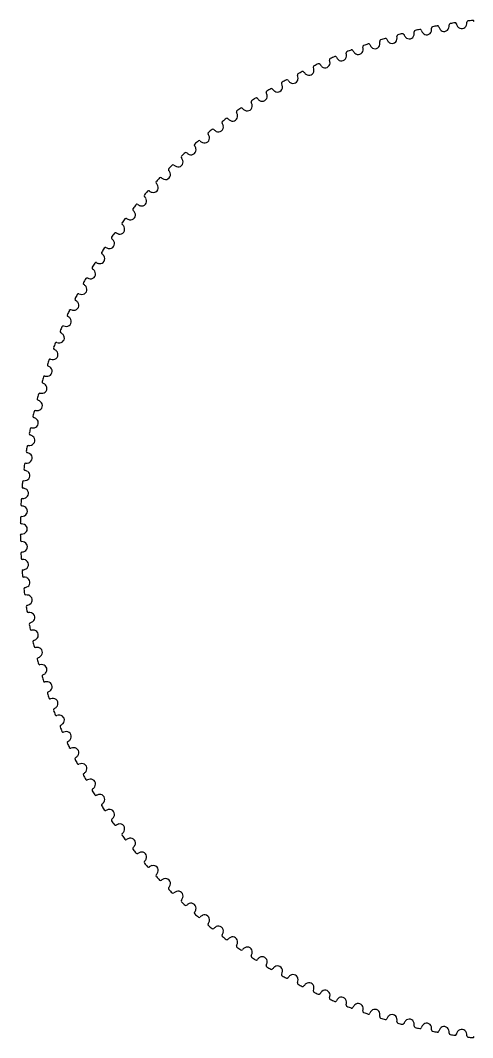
# Model space of a CAD drawing. Header units: millimetres. Extents: x 0 to 114, y 0 to 114.
# Drawn here: x 0.3 to 50.6, y 0.6 to 114 of the extents above; entities that cross this region are included whole.
import ezdxf

# ---------------------------------------------------------------- set-up
doc = ezdxf.new("R2010")
doc.units = ezdxf.units.MM

msp = doc.modelspace()

# ---------------------------------------------------------------- linework, layer by layer
for centre, radius, start, end in [((57.29, 57.3), 57.04, 100.7335, 101.2665), ((46.7, 113.2), 0.15, 17.4314, 100), ((46.99, 113.36), 1, -14.377, 4.9012), ((48.14, 113.45), 0.15, 100, -177.4314), ((57.29, 57.3), 57.04, 98.7335, 99.2665), ((48.65, 113.53), 0.15, 15.4314, 98), ((49.77, 113.8), 1, -166.9012, -147.623), ((49.39, 113.58), 0.555, -82, -18.5651), ((48.95, 113.68), 1, -16.377, 2.9012), ((50.1, 113.74), 0.15, 98, -179.4314), ((57.3, 57.3), 57.04, 96.7335, 97.2665), ((50.62, 113.8), 0.15, 13.4314, 96), ((42.32, 112.19), 0.15, 106, -171.4314), ((57.29, 57.3), 57.04, 104.7335, 105.2665), ((42.82, 112.32), 0.15, 21.4314, 104), ((43.91, 112.7), 1, -160.9012, -141.623), ((43.55, 112.44), 0.555, -76, -12.5651), ((44.24, 112.68), 0.15, 104, -173.4314), ((43.1, 112.5), 1, -10.377, 8.9012), ((57.29, 57.3), 57.04, 102.7335, 103.2665), ((44.75, 112.79), 0.15, 19.4314, 102), ((45.85, 113.14), 1, -162.9012, -143.623), ((45.48, 112.89), 0.555, -141.4349, -78), ((45.48, 112.89), 0.555, -78, -14.5651), ((45.04, 112.97), 1, -12.377, 6.9012), ((46.18, 113.1), 0.15, 102, -175.4314), ((47.81, 113.5), 1, -164.9012, -145.623), ((47.43, 113.27), 0.555, -143.4349, -80), ((47.43, 113.27), 0.555, -80, -16.5651), ((49.39, 113.58), 0.555, -145.4349, -82), ((38.52, 111.01), 0.15, 110, -167.4314), ((57.29, 57.3), 57.04, 108.7335, 109.2665), ((39.02, 111.18), 0.15, 25.4314, 108), ((40.08, 111.64), 1, -156.9012, -137.623), ((39.73, 111.35), 0.555, -72, -8.5651), ((40.41, 111.63), 0.15, 108, -169.4314), ((39.29, 111.38), 1, -6.377, 12.9012), ((57.29, 57.3), 57.04, 106.7335, 107.2665), ((40.91, 111.78), 0.15, 23.4314, 106), ((41.98, 112.2), 1, -158.9012, -139.623), ((41.63, 111.93), 0.555, -137.4349, -74), ((41.63, 111.93), 0.555, -74, -10.5651), ((41.19, 111.97), 1, -8.377, 10.9012), ((43.55, 112.44), 0.555, -139.4349, -76), ((57.29, 57.3), 57.04, 112.7335, 113.2665), ((35.31, 109.77), 0.15, 29.4314, 112), ((36, 109.99), 0.555, -68, -4.5651), ((36.66, 110.32), 0.15, 112, -165.4314), ((35.56, 109.99), 1, -2.377, 16.9012), ((57.29, 57.3), 57.04, 110.7335, 111.2665), ((37.15, 110.51), 0.15, 27.4314, 110), ((38.19, 111), 1, -154.9012, -135.623), ((37.86, 110.7), 0.555, -133.4349, -70), ((37.86, 110.7), 0.555, -70, -6.5651), ((37.41, 110.72), 1, -4.377, 14.9012), ((39.73, 111.35), 0.555, -135.4349, -72), ((33.01, 108.75), 0.15, 116, -161.4314), ((57.29, 57.3), 57.04, 114.7335, 115.2665), ((33.49, 108.97), 0.15, 31.4314, 114), ((34.49, 109.54), 1, -150.9012, -131.623), ((34.18, 109.22), 0.555, -129.4349, -66), ((34.18, 109.22), 0.555, -66, -2.5651), ((34.82, 109.57), 0.15, 114, -163.4314), ((33.73, 109.2), 1, -0.377, 18.9012), ((36.33, 110.3), 1, -152.9012, -133.623), ((36, 109.99), 0.555, -131.4349, -68), ((31.23, 107.87), 0.15, 118, -159.4314), ((30.17, 107.43), 1, 3.623, 22.9012), ((57.29, 57.3), 57.04, 116.7335, 117.2665), ((31.7, 108.11), 0.15, 33.4314, 116), ((32.68, 108.71), 1, -148.9012, -129.623), ((32.38, 108.38), 0.555, -127.4349, -64), ((32.38, 108.38), 0.555, -64, -0.5651), ((31.94, 108.35), 1, 1.623, 20.9012), ((28.88, 106.52), 0.555, -60, 3.4349), ((29.48, 106.93), 0.15, 120, -157.4314), ((28.44, 106.45), 1, 5.623, 24.9012), ((57.29, 57.3), 57.04, 118.7335, 119.2665), ((29.94, 107.19), 0.15, 35.4314, 118), ((30.9, 107.82), 1, -146.9012, -127.623), ((30.61, 107.48), 0.555, -125.4349, -62), ((30.61, 107.48), 0.555, -62, 1.4349), ((27.18, 105.5), 0.555, -58, 5.4349), ((27.77, 105.93), 0.15, 122, -155.4314), ((26.74, 105.42), 1, 7.623, 26.9012), ((57.29, 57.3), 57.04, 120.7335, 121.2665), ((28.22, 106.2), 0.15, 37.4314, 120), ((29.15, 106.87), 1, -144.9012, -125.623), ((28.88, 106.52), 0.555, -123.4349, -60), ((25.51, 104.42), 0.555, -56, 7.4349), ((26.09, 104.87), 0.15, 124, -153.4314), ((25.08, 104.32), 1, 9.623, 28.9012), ((57.29, 57.3), 57.04, 122.7335, 123.2665), ((26.53, 105.16), 0.15, 39.4314, 122), ((27.44, 105.86), 1, -142.9012, -123.623), ((27.18, 105.5), 0.555, -121.4349, -58), ((23.89, 103.28), 0.555, -54, 9.4349), ((24.45, 103.75), 0.15, 126, -151.4314), ((23.46, 103.17), 1, 11.623, 30.9012), ((57.29, 57.3), 57.04, 124.7335, 125.2665), ((24.88, 104.05), 0.15, 41.4314, 124), ((25.76, 104.78), 1, -140.9012, -121.623), ((25.51, 104.42), 0.555, -119.4349, -56), ((22.3, 102.08), 0.555, -52, 11.4349), ((22.84, 102.58), 0.15, 128, -149.4314), ((21.88, 101.96), 1, 13.623, 32.9012), ((57.29, 57.3), 57.04, 126.7335, 127.2665), ((23.26, 102.89), 0.15, 43.4314, 126), ((24.13, 103.65), 1, -138.9012, -119.623), ((23.89, 103.28), 0.555, -117.4349, -54), ((20.76, 100.84), 0.555, -50, 13.4349), ((21.29, 101.35), 0.15, 130, -147.4314), ((20.34, 100.69), 1, 15.623, 34.9012), ((57.29, 57.3), 57.04, 128.7335, 129.2665), ((21.69, 101.68), 0.15, 45.4314, 128), ((22.53, 102.47), 1, -136.9012, -117.623), ((22.3, 102.08), 0.555, -115.4349, -52), ((19.77, 100.06), 0.15, 132, -145.4314), ((18.85, 99.38), 1, 17.623, 36.9012), ((57.29, 57.3), 57.04, 130.7335, 131.2665), ((20.17, 100.41), 0.15, 47.4314, 130), ((20.97, 101.23), 1, -134.9012, -115.623), ((20.76, 100.84), 0.555, -113.4349, -50), ((18.3, 98.73), 0.15, 134, -143.4314), ((17.4, 98.01), 1, 19.623, 38.9012), ((57.29, 57.3), 57.04, 132.7335, 133.2665), ((18.68, 99.09), 0.15, 49.4314, 132), ((19.46, 99.93), 1, -132.9012, -113.623), ((19.26, 99.53), 0.555, -111.4349, -48), ((19.26, 99.53), 0.555, -48, 15.4349), ((57.29, 57.3), 57.04, 134.7335, 135.2665), ((17.25, 97.71), 0.15, 51.4314, 134), ((18, 98.59), 1, -130.9012, -111.623), ((17.81, 98.18), 0.555, -109.4349, -46), ((17.81, 98.18), 0.555, -46, 17.4349), ((57.29, 57.3), 57.04, 136.7335, 137.2665), ((15.86, 96.29), 0.15, 53.4314, 136), ((16.58, 97.19), 1, -128.9012, -109.623), ((16.41, 96.78), 0.555, -107.4349, -44), ((16.88, 97.34), 0.15, 136, -141.4314), ((16, 96.59), 1, 21.623, 40.9012), ((16.41, 96.78), 0.555, -44, 19.4349), ((15.5, 95.91), 0.15, 138, -139.4314), ((14.66, 95.13), 1, 23.623, 42.9012), ((15.06, 95.33), 0.555, -42, 21.4349), ((14.18, 94.43), 0.15, 140, -137.4314), ((57.29, 57.3), 57.04, 138.7335, 139.2665), ((13.36, 93.62), 1, 25.623, 44.9012), ((13.76, 93.83), 0.555, -40, 23.4349), ((14.53, 94.82), 0.15, 55.4314, 138), ((15.21, 95.75), 1, -126.9012, -107.623), ((15.06, 95.33), 0.555, -105.4349, -42), ((12.91, 92.9), 0.15, 142, -135.4314), ((57.29, 57.3), 57.04, 140.7335, 141.2665), ((13.24, 93.31), 0.15, 57.4314, 140), ((13.9, 94.25), 1, -124.9012, -105.623), ((13.76, 93.83), 0.555, -103.4349, -40), ((57.29, 57.3), 57.04, 142.7335, 143.2665), ((12.01, 91.75), 0.15, 59.4314, 142), ((12.63, 92.72), 1, -122.9012, -103.623), ((12.51, 92.29), 0.555, -101.4349, -38), ((12.12, 92.06), 1, 27.623, 46.9012), ((12.51, 92.29), 0.555, -38, 25.4349), ((11.7, 91.33), 0.15, 144, -133.4314), ((10.94, 90.47), 1, 29.623, 48.9012), ((11.31, 90.7), 0.555, -36, 27.4349), ((10.54, 89.72), 0.15, 146, -131.4314), ((57.29, 57.3), 57.04, 144.7335, 145.2665), ((9.81, 88.83), 1, 31.623, 50.9012), ((10.84, 90.15), 0.15, 61.4314, 144), ((11.42, 91.14), 1, -120.9012, -101.623), ((11.31, 90.7), 0.555, -99.4349, -36), ((57.29, 57.3), 57.04, 146.7335, 147.2665), ((9.72, 88.5), 0.15, 63.4314, 146), ((10.27, 89.51), 1, -118.9012, -99.623), ((10.18, 89.08), 0.555, -97.4349, -34), ((10.18, 89.08), 0.555, -34, 29.4349), ((9.43, 88.06), 0.15, 148, -129.4314), ((8.74, 87.15), 1, 33.623, 52.9012), ((9.1, 87.41), 0.555, -32, 31.4349), ((8.39, 86.37), 0.15, 150, -127.4314), ((57.29, 57.3), 57.04, 148.7335, 149.2665), ((7.72, 85.44), 1, 35.623, 54.9012), ((8.66, 86.83), 0.15, 65.4314, 148), ((9.18, 87.85), 1, -116.9012, -97.623), ((9.1, 87.41), 0.555, -95.4349, -32), ((57.29, 57.3), 57.04, 150.7335, 151.2665), ((7.66, 85.11), 0.15, 67.4314, 150), ((8.14, 86.16), 1, -114.9012, -95.623), ((8.07, 85.71), 0.555, -93.4349, -30), ((8.07, 85.71), 0.555, -30, 33.4349), ((7.41, 84.65), 0.15, 152, -125.4314), ((6.77, 83.69), 1, 37.623, 56.9012), ((7.11, 83.98), 0.555, -28, 35.4349), ((6.48, 82.89), 0.15, 154, -123.4314), ((57.29, 57.3), 57.04, 152.7335, 153.2665), ((5.88, 81.91), 1, 39.623, 58.9012), ((6.72, 83.36), 0.15, 69.4314, 152), ((7.16, 84.42), 1, -112.9012, -93.623), ((7.11, 83.98), 0.555, -91.4349, -28), ((57.29, 57.3), 57.04, 154.7335, 155.2665), ((5.84, 81.58), 0.15, 71.4314, 154), ((6.25, 82.66), 1, -110.9012, -91.623), ((6.21, 82.21), 0.555, -89.4349, -26), ((6.21, 82.21), 0.555, -26, 37.4349), ((5.62, 81.1), 0.15, 156, -121.4314), ((5.05, 80.1), 1, 41.623, 60.9012), ((5.37, 80.41), 0.555, -24, 39.4349), ((4.82, 79.29), 0.15, 158, -119.4314), ((57.29, 57.3), 57.04, 156.7335, 157.2665), ((5.02, 79.77), 0.15, 73.4314, 156), ((5.39, 80.86), 1, -108.9012, -89.623), ((5.37, 80.41), 0.555, -87.4349, -24), ((4.6, 78.59), 0.555, -85.4349, -22), ((4.29, 78.26), 1, 43.623, 62.9012), ((4.6, 78.59), 0.555, -22, 41.4349), ((4.08, 77.44), 0.15, 160, -117.4314), ((57.29, 57.3), 57.04, 158.7335, 159.2665), ((3.59, 76.4), 1, 45.623, 64.9012), ((4.27, 77.93), 0.15, 75.4314, 158), ((3.89, 76.74), 0.555, -20, 43.4349), ((4.6, 79.03), 1, -106.9012, -87.623), ((57.29, 57.3), 57.04, 160.7335, 161.2665), ((3.58, 76.07), 0.15, 77.4314, 160), ((3.87, 77.18), 1, -104.9012, -85.623), ((3.89, 76.74), 0.555, -83.4349, -20), ((3.41, 75.57), 0.15, 162, -115.4314), ((2.96, 74.52), 1, 47.623, 66.9012), ((3.24, 74.86), 0.555, -18, 45.4349), ((57.29, 57.3), 57.04, 162.7335, 163.2665), ((2.81, 73.68), 0.15, 164, -113.4314), ((2.96, 74.18), 0.15, 79.4314, 162), ((3.21, 75.3), 1, -102.9012, -83.623), ((3.24, 74.86), 0.555, -81.4349, -18), ((2.39, 72.61), 1, 49.623, 68.9012), ((2.66, 72.96), 0.555, -79.4349, -16), ((2.66, 72.96), 0.555, -16, 47.4349), ((57.29, 57.3), 57.04, 164.7335, 165.2665), ((2.27, 71.77), 0.15, 166, -111.4314), ((1.89, 70.68), 1, 51.623, 70.9012), ((2.41, 72.28), 0.15, 81.4314, 164), ((2.62, 73.41), 1, -100.9012, -81.623), ((2.15, 71.05), 0.555, -14, 49.4349), ((57.29, 57.3), 57.04, 166.7335, 167.2665), ((1.92, 70.35), 0.15, 83.4314, 166), ((2.09, 71.49), 1, -98.9012, -79.623), ((2.15, 71.05), 0.555, -77.4349, -14), ((1.8, 69.84), 0.15, 168, -109.4314), ((1.45, 68.74), 1, 53.623, 72.9012), ((1.7, 69.11), 0.555, -12, 51.4349), ((57.29, 57.3), 57.04, 168.7335, 169.2665), ((1.49, 68.41), 0.15, 85.4314, 168), ((1.63, 69.55), 1, -96.9012, -77.623), ((1.7, 69.11), 0.555, -75.4349, -12), ((1.39, 67.89), 0.15, 170, -107.4314), ((1.09, 66.79), 1, 55.623, 74.9012), ((1.32, 67.17), 0.555, -73.4349, -10), ((1.32, 67.17), 0.555, -10, 53.4349), ((57.29, 57.3), 57.04, 170.7335, 171.2665), ((1.06, 65.94), 0.15, 172, -105.4314), ((1.14, 66.46), 0.15, 87.4314, 170), ((0.79, 64.82), 1, 57.623, 76.9012), ((1.23, 67.6), 1, -94.9012, -75.623), ((0.85, 64.49), 0.15, 89.4314, 172), ((0.91, 65.64), 1, -92.9012, -73.623), ((1.01, 65.21), 0.555, -71.4349, -8), ((1.01, 65.21), 0.555, -8, 55.4349), ((57.29, 57.3), 57.04, 172.7335, 173.2665), ((0.79, 63.97), 0.15, 174, -103.4314), ((0.56, 62.84), 1, 59.623, 78.9012), ((0.77, 63.24), 0.555, -6, 57.4349), ((57.29, 57.3), 57.04, 174.7335, 175.2665), ((0.64, 62.52), 0.15, 91.4314, 174), ((0.65, 63.67), 1, -90.9012, -71.623), ((0.77, 63.24), 0.555, -69.4349, -6), ((0.59, 61.99), 0.15, 176, -101.4314), ((0.4, 60.86), 1, 61.623, 80.9012), ((0.6, 61.26), 0.555, -67.4349, -4), ((0.6, 61.26), 0.555, -4, 59.4349), ((57.29, 57.3), 57.04, 176.7335, 177.2665), ((0.49, 60.54), 0.15, 93.4314, 176), ((0.46, 61.69), 1, -88.9012, -69.623), ((0.46, 60.01), 0.15, 178, -99.4314), ((0.31, 58.87), 1, 63.623, 82.9012), ((0.49, 59.28), 0.555, -65.4349, -2), ((0.49, 59.28), 0.555, -2, 61.4349), ((57.29, 57.3), 57.04, 178.7335, 179.2665), ((0.4, 58.03), 0.15, 180, -97.4314), ((0.41, 58.55), 0.15, 95.4314, 178), ((0.29, 56.88), 1, 65.623, 84.9012), ((0.34, 59.7), 1, -86.9012, -67.623), ((0.46, 57.3), 0.555, 0, 63.4349), ((0.4, 56.57), 0.15, 97.4314, 180), ((0.29, 57.71), 1, -84.9012, -65.623), ((0.46, 57.3), 0.555, -63.4349, 0), ((57.29, 57.3), 57.04, -179.2665, -178.7335), ((0.41, 56.04), 0.15, -178, -95.4314), ((0.34, 54.89), 1, 67.623, 86.9012), ((0.49, 55.31), 0.555, 2, 65.4349), ((0.46, 54.58), 0.15, 99.4314, -178), ((57.29, 57.3), 57.04, -177.2665, -176.7335), ((0.31, 55.72), 1, -82.9012, -63.623), ((0.49, 55.31), 0.555, -61.4349, 2), ((0.49, 54.06), 0.15, -176, -93.4314), ((0.46, 52.91), 1, 69.623, 88.9012), ((0.6, 53.33), 0.555, 4, 67.4349), ((0.6, 53.33), 0.555, -59.4349, 4), ((0.59, 52.6), 0.15, 101.4314, -176), ((57.29, 57.3), 57.04, -175.2665, -174.7335), ((0.4, 53.73), 1, -80.9012, -61.623), ((0.64, 52.08), 0.15, -174, -91.4314), ((0.65, 50.93), 1, 71.623, 90.9012), ((0.77, 51.35), 0.555, 6, 69.4349), ((0.77, 51.35), 0.555, -57.4349, 6), ((0.79, 50.62), 0.15, 103.4314, -174), ((57.29, 57.3), 57.04, -173.2665, -172.7335), ((0.85, 50.1), 0.15, -172, -89.4314), ((0.56, 51.75), 1, -78.9012, -59.623), ((0.91, 48.95), 1, 73.623, 92.9012), ((1.01, 49.39), 0.555, 8, 71.4349), ((1.06, 48.65), 0.15, 105.4314, -172), ((0.79, 49.77), 1, -76.9012, -57.623), ((1.01, 49.39), 0.555, -55.4349, 8), ((57.29, 57.29), 57.04, -171.2665, -170.7335), ((1.14, 48.14), 0.15, -170, -87.4314), ((1.23, 46.99), 1, 75.623, 94.9012), ((1.32, 47.43), 0.555, 10, 73.4349), ((1.39, 46.7), 0.15, 107.4314, -170), ((57.29, 57.29), 57.04, -169.2665, -168.7335), ((1.09, 47.81), 1, -74.9012, -55.623), ((1.32, 47.43), 0.555, -53.4349, 10), ((1.49, 46.18), 0.15, -168, -85.4314), ((1.63, 45.04), 1, 77.623, 96.9012), ((1.7, 45.48), 0.555, 12, 75.4349), ((1.7, 45.48), 0.555, -51.4349, 12), ((1.8, 44.75), 0.15, 109.4314, -168), ((57.29, 57.29), 57.04, -167.2665, -166.7335), ((1.45, 45.85), 1, -72.9012, -53.623), ((1.92, 44.24), 0.15, -166, -83.4314), ((2.09, 43.1), 1, 79.623, 98.9012), ((1.89, 43.91), 1, -70.9012, -51.623), ((2.15, 43.55), 0.555, 14, 77.4349), ((2.15, 43.55), 0.555, -49.4349, 14), ((2.27, 42.82), 0.15, 111.4314, -166), ((57.29, 57.29), 57.04, -165.2665, -164.7335), ((2.41, 42.32), 0.15, -164, -81.4314), ((2.62, 41.19), 1, 81.623, 100.9012), ((2.66, 41.63), 0.555, 16, 79.4349), ((2.81, 40.91), 0.15, 113.4314, -164), ((57.29, 57.29), 57.04, -163.2665, -162.7335), ((2.39, 41.98), 1, -68.9012, -49.623), ((2.66, 41.63), 0.555, -47.4349, 16), ((2.96, 40.41), 0.15, -162, -79.4314), ((3.21, 39.29), 1, 83.623, 102.9012), ((3.24, 39.73), 0.555, 18, 81.4349), ((3.24, 39.73), 0.555, -45.4349, 18), ((3.41, 39.02), 0.15, 115.4314, -162), ((57.29, 57.29), 57.04, -161.2665, -160.7335), ((2.96, 40.08), 1, -66.9012, -47.623), ((3.58, 38.52), 0.15, -160, -77.4314), ((3.87, 37.41), 1, 85.623, 104.9012), ((3.89, 37.86), 0.555, 20, 83.4349), ((3.59, 38.19), 1, -64.9012, -45.623), ((3.89, 37.86), 0.555, -43.4349, 20), ((4.08, 37.15), 0.15, 117.4314, -160), ((57.29, 57.29), 57.04, -159.2665, -158.7335), ((4.27, 36.66), 0.15, -158, -75.4314), ((4.6, 35.56), 1, 87.623, 106.9012), ((4.6, 36), 0.555, 22, 85.4349), ((4.82, 35.31), 0.15, 119.4314, -158), ((57.29, 57.29), 57.04, -157.2665, -156.7335), ((4.29, 36.33), 1, -62.9012, -43.623), ((4.6, 36), 0.555, -41.4349, 22), ((5.02, 34.82), 0.15, -156, -73.4314), ((5.39, 33.73), 1, 89.623, 108.9012), ((5.37, 34.18), 0.555, 24, 87.4349), ((5.37, 34.18), 0.555, -39.4349, 24), ((5.62, 33.49), 0.15, 121.4314, -156), ((57.29, 57.29), 57.04, -155.2665, -154.7335), ((5.05, 34.49), 1, -60.9012, -41.623), ((5.84, 33.01), 0.15, -154, -71.4314), ((6.25, 31.94), 1, 91.623, 110.9012), ((6.21, 32.38), 0.555, 26, 89.4349), ((6.48, 31.7), 0.15, 123.4314, -154), ((5.88, 32.68), 1, -58.9012, -39.623), ((6.21, 32.38), 0.555, -37.4349, 26), ((57.29, 57.29), 57.04, -153.2665, -152.7335), ((6.72, 31.23), 0.15, -152, -69.4314), ((7.16, 30.17), 1, 93.623, 112.9012), ((7.11, 30.61), 0.555, 28, 91.4349), ((7.11, 30.61), 0.555, -35.4349, 28), ((7.41, 29.94), 0.15, 125.4314, -152), ((57.29, 57.29), 57.04, -151.2665, -150.7335), ((6.77, 30.9), 1, -56.9012, -37.623), ((7.66, 29.48), 0.15, -150, -67.4314), ((8.14, 28.44), 1, 95.623, 114.9012), ((8.07, 28.88), 0.555, 30, 93.4349), ((8.39, 28.22), 0.15, 127.4314, -150), ((7.72, 29.15), 1, -54.9012, -35.623), ((8.07, 28.88), 0.555, -33.4349, 30), ((57.29, 57.29), 57.04, -149.2665, -148.7335), ((8.66, 27.77), 0.15, -148, -65.4314), ((9.18, 26.74), 1, 97.623, 116.9012), ((9.1, 27.18), 0.555, 32, 95.4349), ((9.1, 27.18), 0.555, -31.4349, 32), ((9.43, 26.53), 0.15, 129.4314, -148), ((57.29, 57.29), 57.04, -147.2665, -146.7335), ((8.74, 27.44), 1, -52.9012, -33.623), ((10.27, 25.08), 1, 99.623, 118.9012), ((10.18, 25.51), 0.555, 34, 97.4349), ((9.72, 26.09), 0.15, -146, -63.4314), ((10.54, 24.88), 0.15, 131.4314, -146), ((9.81, 25.76), 1, -50.9012, -31.623), ((10.18, 25.51), 0.555, -29.4349, 34), ((57.29, 57.29), 57.04, -145.2665, -144.7335), ((10.84, 24.45), 0.15, -144, -61.4314), ((11.42, 23.46), 1, 101.623, 120.9012), ((11.31, 23.89), 0.555, 36, 99.4349), ((11.31, 23.89), 0.555, -27.4349, 36), ((11.7, 23.26), 0.15, 133.4314, -144), ((57.29, 57.29), 57.04, -143.2665, -142.7335), ((10.94, 24.13), 1, -48.9012, -29.623), ((12.01, 22.84), 0.15, -142, -59.4314), ((12.63, 21.88), 1, 103.623, 122.9012), ((12.51, 22.3), 0.555, 38, 101.4349), ((12.91, 21.69), 0.15, 135.4314, -142), ((57.29, 57.29), 57.04, -141.2665, -140.7335), ((12.12, 22.53), 1, -46.9012, -27.623), ((12.51, 22.3), 0.555, -25.4349, 38), ((13.24, 21.29), 0.15, -140, -57.4314), ((13.9, 20.34), 1, 105.623, 124.9012), ((13.76, 20.76), 0.555, 40, 103.4349), ((13.36, 20.97), 1, -44.9012, -25.623), ((13.76, 20.76), 0.555, -23.4349, 40), ((14.18, 20.17), 0.15, 137.4314, -140), ((57.29, 57.29), 57.04, -139.2665, -138.7335), ((14.53, 19.77), 0.15, -138, -55.4314), ((15.21, 18.85), 1, 107.623, 126.9012), ((15.06, 19.26), 0.555, 42, 105.4349), ((15.06, 19.26), 0.555, -21.4349, 42), ((15.5, 18.68), 0.15, 139.4314, -138), ((14.66, 19.46), 1, -42.9012, -23.623), ((57.29, 57.29), 57.04, -137.2665, -136.7335), ((15.86, 18.3), 0.15, -136, -53.4314), ((16.58, 17.4), 1, 109.623, 128.9012), ((16.41, 17.81), 0.555, 44, 107.4349), ((16.41, 17.81), 0.555, -19.4349, 44), ((16.88, 17.25), 0.15, 141.4314, -136), ((16, 18), 1, -40.9012, -21.623), ((57.29, 57.29), 57.04, -135.2665, -134.7335), ((17.25, 16.88), 0.15, -134, -51.4314), ((18, 16), 1, 111.623, 130.9012), ((17.81, 16.41), 0.555, 46, 109.4349), ((18.3, 15.86), 0.15, 143.4314, -134), ((17.4, 16.58), 1, -38.9012, -19.623), ((17.81, 16.41), 0.555, -17.4349, 46), ((57.29, 57.29), 57.04, -133.2665, -132.7335), ((18.68, 15.5), 0.15, -132, -49.4314), ((19.46, 14.66), 1, 113.623, 132.9012), ((19.26, 15.06), 0.555, 48, 111.4349), ((19.26, 15.06), 0.555, -15.4349, 48), ((18.85, 15.21), 1, -36.9012, -17.623), ((19.77, 14.53), 0.15, 145.4314, -132), ((57.29, 57.29), 57.04, -131.2665, -130.7335), ((20.17, 14.18), 0.15, -130, -47.4314), ((20.97, 13.36), 1, 115.623, 134.9012), ((20.76, 13.76), 0.555, 50, 113.4349), ((20.76, 13.76), 0.555, -13.4349, 50), ((20.34, 13.9), 1, -34.9012, -15.623), ((21.29, 13.24), 0.15, 147.4314, -130), ((57.29, 57.29), 57.04, -129.2665, -128.7335), ((21.69, 12.91), 0.15, -128, -45.4314), ((22.53, 12.12), 1, 117.623, 136.9012), ((22.3, 12.51), 0.555, 52, 115.4349), ((22.3, 12.51), 0.555, -11.4349, 52), ((22.84, 12.01), 0.15, 149.4314, -128), ((21.88, 12.63), 1, -32.9012, -13.623), ((57.29, 57.29), 57.04, -127.2665, -126.7335), ((23.26, 11.7), 0.15, -126, -43.4314), ((24.13, 10.94), 1, 119.623, 138.9012), ((23.89, 11.31), 0.555, 54, 117.4349), ((23.89, 11.31), 0.555, -9.4349, 54), ((24.45, 10.84), 0.15, 151.4314, -126), ((23.46, 11.42), 1, -30.9012, -11.623), ((57.29, 57.29), 57.04, -125.2665, -124.7335), ((24.88, 10.54), 0.15, -124, -41.4314), ((25.76, 9.81), 1, 121.623, 140.9012), ((25.51, 10.18), 0.555, 56, 119.4349), ((25.51, 10.18), 0.555, -7.4349, 56), ((26.09, 9.72), 0.15, 153.4314, -124), ((25.08, 10.27), 1, -28.9012, -9.623), ((57.29, 57.29), 57.04, -123.2665, -122.7335), ((26.53, 9.43), 0.15, -122, -39.4314), ((27.44, 8.74), 1, 123.623, 142.9012), ((27.18, 9.1), 0.555, 58, 121.4349), ((27.18, 9.1), 0.555, -5.4349, 58), ((27.77, 8.66), 0.15, 155.4314, -122), ((26.74, 9.18), 1, -26.9012, -7.623), ((57.29, 57.29), 57.04, -121.2665, -120.7335), ((28.22, 8.39), 0.15, -120, -37.4314), ((29.15, 7.72), 1, 125.623, 144.9012), ((28.88, 8.07), 0.555, 60, 123.4349), ((28.88, 8.07), 0.555, -3.4349, 60), ((28.44, 8.14), 1, -24.9012, -5.623), ((29.48, 7.66), 0.15, 157.4314, -120), ((57.29, 57.29), 57.04, -119.2665, -118.7335), ((29.94, 7.41), 0.15, -118, -35.4314), ((30.9, 6.77), 1, 127.623, 146.9012), ((30.61, 7.11), 0.555, 62, 125.4349), ((30.61, 7.11), 0.555, -1.4349, 62), ((30.17, 7.16), 1, -22.9012, -3.623), ((31.23, 6.72), 0.15, 159.4314, -118), ((57.29, 57.29), 57.04, -117.2665, -116.7335), ((31.7, 6.48), 0.15, -116, -33.4314), ((32.68, 5.88), 1, 129.623, 148.9012), ((32.38, 6.21), 0.555, 64, 127.4349), ((32.38, 6.21), 0.555, 0.5651, 64), ((33.01, 5.84), 0.15, 161.4314, -116), ((31.94, 6.25), 1, -20.9012, -1.623), ((57.29, 57.29), 57.04, -115.2665, -114.7335), ((34.49, 5.05), 1, 131.623, 150.9012), ((34.18, 5.37), 0.555, 66, 129.4349), ((34.18, 5.37), 0.555, 2.5651, 66), ((33.49, 5.62), 0.15, -114, -31.4314), ((34.82, 5.02), 0.15, 163.4314, -114), ((33.73, 5.39), 1, -18.9012, 0.377), ((57.29, 57.29), 57.04, -113.2665, -112.7335), ((35.31, 4.82), 0.15, -112, -29.4314), ((36.33, 4.29), 1, 133.623, 152.9012), ((36, 4.6), 0.555, 68, 131.4349), ((36, 4.6), 0.555, 4.5651, 68), ((35.56, 4.6), 1, -16.9012, 2.377), ((36.66, 4.27), 0.15, 165.4314, -112), ((57.29, 57.29), 57.04, -111.2665, -110.7335), ((37.15, 4.08), 0.15, -110, -27.4314), ((38.19, 3.59), 1, 135.623, 154.9012), ((37.86, 3.89), 0.555, 70, 133.4349), ((37.86, 3.89), 0.555, 6.5651, 70), ((38.52, 3.58), 0.15, 167.4314, -110), ((37.41, 3.87), 1, -14.9012, 4.377), ((57.29, 57.29), 57.04, -109.2665, -108.7335), ((40.08, 2.96), 1, 137.623, 156.9012), ((39.73, 3.24), 0.555, 72, 135.4349), ((39.73, 3.24), 0.555, 8.5651, 72), ((39.02, 3.41), 0.15, -108, -25.4314), ((39.29, 3.21), 1, -12.9012, 6.377), ((40.41, 2.96), 0.15, 169.4314, -108), ((57.29, 57.29), 57.04, -107.2665, -106.7335), ((40.91, 2.81), 0.15, -106, -23.4314), ((41.98, 2.39), 1, 139.623, 158.9012), ((41.63, 2.66), 0.555, 74, 137.4349), ((41.63, 2.66), 0.555, 10.5651, 74), ((41.19, 2.62), 1, -10.9012, 8.377), ((42.32, 2.41), 0.15, 171.4314, -106), ((43.91, 1.89), 1, 141.623, 160.9012), ((43.55, 2.15), 0.555, 76, 139.4349), ((43.55, 2.15), 0.555, 12.5651, 76), ((43.1, 2.09), 1, -8.9012, 10.377), ((57.29, 57.29), 57.04, -105.2665, -104.7335), ((42.82, 2.27), 0.15, -104, -21.4314), ((44.24, 1.92), 0.15, 173.4314, -104), ((57.29, 57.29), 57.04, -103.2665, -102.7335), ((44.75, 1.8), 0.15, -102, -19.4314), ((45.85, 1.45), 1, 143.623, 162.9012), ((45.48, 1.7), 0.555, 78, 141.4349), ((45.48, 1.7), 0.555, 14.5651, 78), ((45.04, 1.63), 1, -6.9012, 12.377), ((46.18, 1.49), 0.15, 175.4314, -102), ((57.29, 57.29), 57.04, -101.2665, -100.7335), ((46.7, 1.39), 0.15, -100, -17.4314), ((47.81, 1.09), 1, 145.623, 164.9012), ((47.43, 1.32), 0.555, 80, 143.4349), ((47.43, 1.32), 0.555, 16.5651, 80), ((46.99, 1.23), 1, -4.9012, 14.377), ((48.14, 1.14), 0.15, 177.4314, -100), ((49.77, 0.79), 1, 147.623, 166.9012), ((49.39, 1.01), 0.555, 82, 145.4349), ((49.39, 1.01), 0.555, 18.5651, 82), ((48.95, 0.91), 1, -2.9012, 16.377), ((57.29, 57.29), 57.04, -99.2665, -98.7335), ((48.65, 1.06), 0.15, -98, -15.4314), ((50.1, 0.85), 0.15, 179.4314, -98), ((57.3, 57.29), 57.04, -97.2665, -96.7335), ((50.62, 0.79), 0.15, -96, -13.4314)]:
    msp.add_arc(centre, radius, start, end)

doc.saveas('drawing.dxf')
